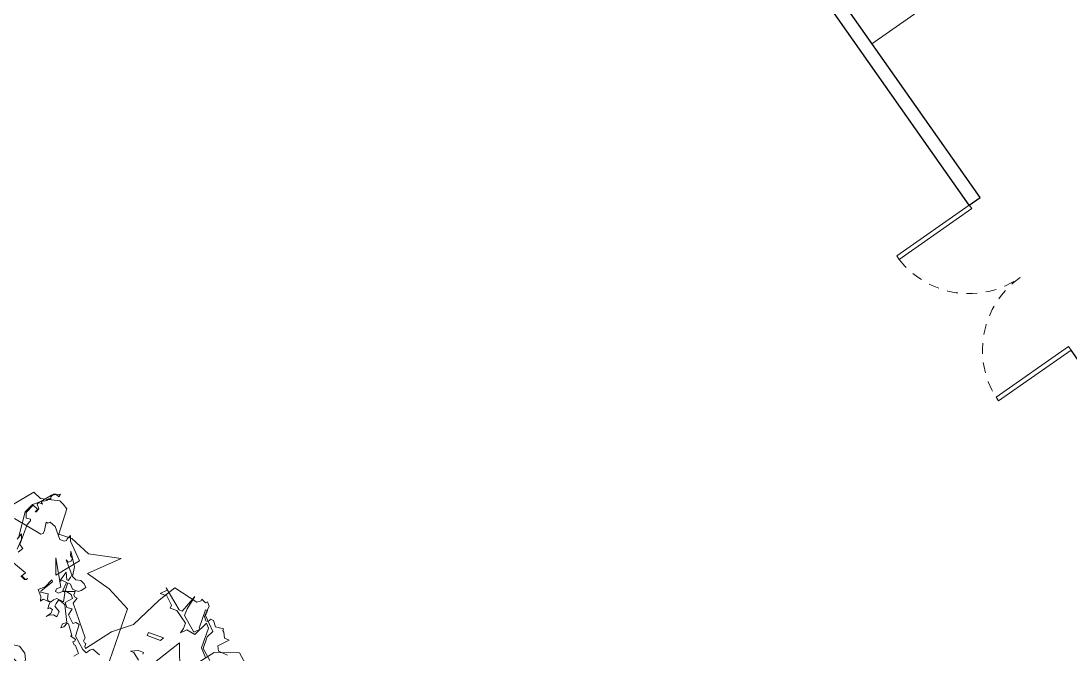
# Model space of a CAD drawing. Header units: metres. Extents: x -71 to 881, y -503 to 661.
# Drawn here: x 164.01 to 175.87, y 470.98 to 478.14 of the extents above; entities that cross this region are included whole.
import ezdxf

# ---------------------------------------------------------------- set-up
doc = ezdxf.new("R2010")
doc.units = ezdxf.units.M
doc.linetypes.add('ACAD_ISO02W100', pattern=[15, 12, -3])
for name, color, linetype, lineweight in [('02. Paredes', 6, 'Continuous', 30), ('03. Esquadria Porta', 2, 'Continuous', 15), ('07. Mobiliário', 51, 'Continuous', 5), ('08. Projeção', 1, 'ACAD_ISO02W100', 5)]:
    doc.layers.add(name, color=color, linetype=linetype, lineweight=lineweight)
doc.layers.add('ARBRE', color=100, linetype='Continuous', lineweight=13, true_color=0x00ff3f)

# ---------------------------------------------------------------- blocks, each defined once
blk = doc.blocks.new('WMF2', base_point=(0, 0.01))
at = {"color": 251, "lineweight": 0, "true_color": 0x636466}
for points in [[(81.23, -212.64), (86.45, -202.37), (92.4, -197.64), (98.49, -189.57), (98.99, -190.16), (98.92, -191.16), (99.46, -191.2), (99.98, -191.79), (99.88, -192.88), (107.36, -202.17), (106.64, -204.2), (107.63, -204.27), (108.14, -204.87), (108.06, -205.98), (111.91, -204.61), (112.96, -203.7), (114.06, -203.79), (114.16, -204.2), (114.12, -204.74), (112.93, -205.76), (117.77, -214.23), (115.81, -208.91), (110.13, -215.92), (115.04, -221.02), (115.66, -222.79), (116.35, -221.31), (116.39, -220.76), (116.99, -220.25), (118.51, -220.38), (121.42, -223.82), (123.45, -224.55), (124.06, -224.04), (124.6, -224.1), (124.28, -221.43), (124.37, -220.32), (124.97, -219.82), (134.84, -221.76)], [(54.12, -203.26), (57.28, -203.53), (58.15, -205.15), (55.25, -208.11), (56.89, -208.24), (57.74, -209.97), (58.25, -210.45), (58.2, -211), (60.88, -210.67), (62.28, -212.43), (63.37, -212.54), (63.42, -211.98), (64, -211.48), (64.56, -211.53), (65.45, -212.71), (65.14, -216.33), (66.13, -217.51), (66.73, -217.02), (68.24, -217.69), (68.28, -217.15), (69.45, -216.26), (77.76, -218.17), (81.23, -212.64), (81.23, -212.64)], [(44.55, -199.92), (50.64, -205.39), (58.51, -202.62), (66.66, -192.17), (70.16, -201.76), (80.62, -185.19)], [(89.7, -182.43), (90.01, -206.45), (97.85, -210.62), (106.23, -212.96), (97.57, -221.28), (108.11, -219.06), (114.95, -222), (119.42, -221.88), (119.84, -230.55), (121.43, -231.58), (122.86, -232.19), (129.04, -230.77), (131.8, -232.03), (142.53, -219.05)], [(110.5, -210.3), (109.11, -209.66), (107.56, -210.01), (106.1, -209.43), (105.21, -208.37), (106.3, -206.96), (107.08, -206.3), (109.11, -206.4), (110.23, -207.75), (111.21, -207.86), (111.17, -205.1), (108.98, -204.68), (108.09, -203.61), (109.95, -201.54), (108.82, -200.21), (107.05, -200.28), (107.47, -198.09), (105.17, -195.92), (104.39, -196.59), (103.18, -196.28), (102.97, -192.24), (99.24, -188.97), (97.85, -188.34), (97.03, -189.52), (96.18, -190.24), (93.53, -189.23)], [(101.25, -185.92), (100.16, -187.33), (101.95, -189.45), (102.48, -189.49), (103.14, -190.28), (102.64, -190.71), (102.6, -191.22), (104.51, -191.89), (104.23, -192.12), (105.81, -194.43), (106.51, -195.26), (106.98, -195.35), (107.6, -193.84), (108.41, -193.19), (108.29, -194.62), (107.17, -195.57), (109.76, -200.75), (111.21, -201.34), (112.19, -201.47), (112.55, -200.2), (112.63, -199.28), (110.76, -198.09), (110.9, -196.12), (112.13, -196.43), (113.42, -195.8), (114.19, -195.14), (113.09, -196.56), (112.98, -198.01), (113.96, -198.14), (114.51, -197.67), (114.61, -198.91), (114.58, -199.9), (117.07, -200.09), (117.61, -199.16), (118.02, -200.63), (119.62, -202.52), (117.74, -204.14), (116.53, -207), (116.04, -206.45), (118.58, -202.45), (118.63, -201.93), (116.12, -202.24), (115.77, -200.72), (115.3, -200.17), (114.31, -200.14), (113.77, -201.07), (112.93, -201.79), (110.47, -201.58), (110.98, -204.31), (111.44, -204.87), (111.97, -204.91), (111.68, -207.85), (113.17, -208.02), (114, -207.32), (112.98, -210.96), (111.87, -208.65), (111.36, -208.61), (111.05, -209.82), (110.92, -210.8), (114.34, -214.81), (113.44, -214.21), (112.61, -214.93), (112.58, -215.91), (113.47, -216.49), (113.87, -217.98), (110.96, -213.56), (110.5, -210.3), (110.5, -210.3)], [(80.93, -191.95), (83.16, -193.74), (84.39, -193.79), (82.02, -194.91), (80.2, -194.84), (80.22, -194.22)], [(116, -176.89), (115.75, -179.59), (116.63, -181.42), (119.11, -182.97), (127.36, -181.9), (116, -176.89), (116, -176.89)], [(62.92, -202.64), (62.92, -209.57), (64.13, -210.8), (66.44, -206.05), (69.38, -206.67), (71.07, -204.94), (70.59, -206.67), (70.59, -208.49), (74.6, -211.4), (76.92, -211.4), (76.92, -212.49), (79.35, -214.81), (81.66, -214.81), (79.84, -216.64), (80.44, -217.25), (73.99, -211.89), (72.89, -211.89), (70.59, -217.73), (71.68, -213.12), (71.68, -210.8), (67.05, -206.67), (65.23, -208.49), (65.83, -208.49), (65.83, -214.81), (65.23, -214.81), (65.23, -213.12), (61.21, -208.97), (62.31, -206.67), (62.31, -202.64), (58.89, -199.71)], [(60.6, -200.21), (62.92, -202.64), (62.92, -202.64)], [(80.95, -201.5), (75.73, -201.5), (76.34, -200.42), (80.95, -200.42), (80.95, -201.5), (80.95, -201.5)], [(128.63, -229.85), (130.85, -228.1), (132.31, -224.99), (131.45, -216.73)], [(131.71, -215.63), (130.94, -217.85), (130.31, -216.16), (130.6, -212.58)], [(126.48, -204.8), (124.97, -204.1), (124.38, -204.31), (124.19, -204.71), (124.67, -204.21), (126.19, -204.91), (125.4, -206.21), (130.16, -207.96)], [(129.97, -211.82), (128.98, -213.46), (130.3, -214.3), (130.27, -221.28), (129.57, -222.8), (129.78, -223.38), (131.29, -223.17), (131.93, -224.86), (130.51, -227.9), (128.94, -227.21), (128.82, -226.92), (129.2, -226.13), (128.91, -226.23), (128.41, -227.4), (129.45, -228.63), (129.11, -229.36), (127.81, -229.23), (128.24, -229.68), (128.34, -229.97), (126.82, -230.86), (126.44, -231.65), (126.15, -231.77), (125.75, -231.58), (126.06, -232.39), (125.56, -233.58), (124.75, -233.87), (123.53, -233.31), (123.33, -234.38), (126.03, -233.07), (128.63, -229.85), (128.63, -229.85)]]:
    blk.add_lwpolyline(points, dxfattribs=at)
blk = doc.blocks.new('A$C3FEF0119')
blk.add_line((0, 0.043), (0, 0.073))
blk.add_lwpolyline([(0, 0.073), (0.6, 0.073), (0.6, 0.043), (0, 0.043)], close=True)

msp = doc.modelspace()

# ---------------------------------------------------------------- linework, layer by layer
at = {"layer": '02. Paredes'}
for p, q in [((174.721, 476.056), (164.6, 490.468)), ((174.845, 476.14), (164.723, 490.555)), ((174.723, 476.054), (174.845, 476.14)), ((181.755, 466.04), (175.872, 474.417))]:
    msp.add_line(p, q, dxfattribs=at)
at = {"layer": '07. Mobiliário'}
msp.add_lwpolyline([(174.77, 478.684), (173.624, 477.879), (171.354, 481.111), (171.88, 481.475), (173.781, 478.742), (174.42, 479.187), (174.77, 478.684)], dxfattribs=at)
at = {"layer": '08. Projeção', "ltscale": 0.01}
for centre, start, end in [((174.721, 476.056), 217.9402, 305.0778), ((175.872, 474.417), 125.0779, 212.2155)]:
    msp.add_arc(centre, 1.001, start, end, dxfattribs=at)

# ---------------------------------------------------------------- block references
at = {"layer": '03. Esquadria Porta'}
for p, xscale, yscale, zscale, rotation in [((173.862, 475.54), -1.666666666667933, 1.666666666667933, 1.666666666667933, 215.0778404403501), ((175.095, 473.784), 1.666666666667934, 1.666666666667934, 1.666666666667934, 35.07790489704013)]:
    msp.add_blockref('A$C3FEF0119', p, dxfattribs=dict(at, xscale=xscale, yscale=yscale, zscale=zscale, rotation=rotation))
at = {"layer": 'ARBRE', "color": 251, "lineweight": 5, "true_color": 0x636466, "xscale": 0.03451886634015593, "yscale": 0.03451886634015593, "zscale": 0.03451886634015593, "rotation": 160.1685466476646}
msp.add_blockref('WMF2', (165.721, 463.735), dxfattribs=at)

doc.saveas('drawing.dxf')
